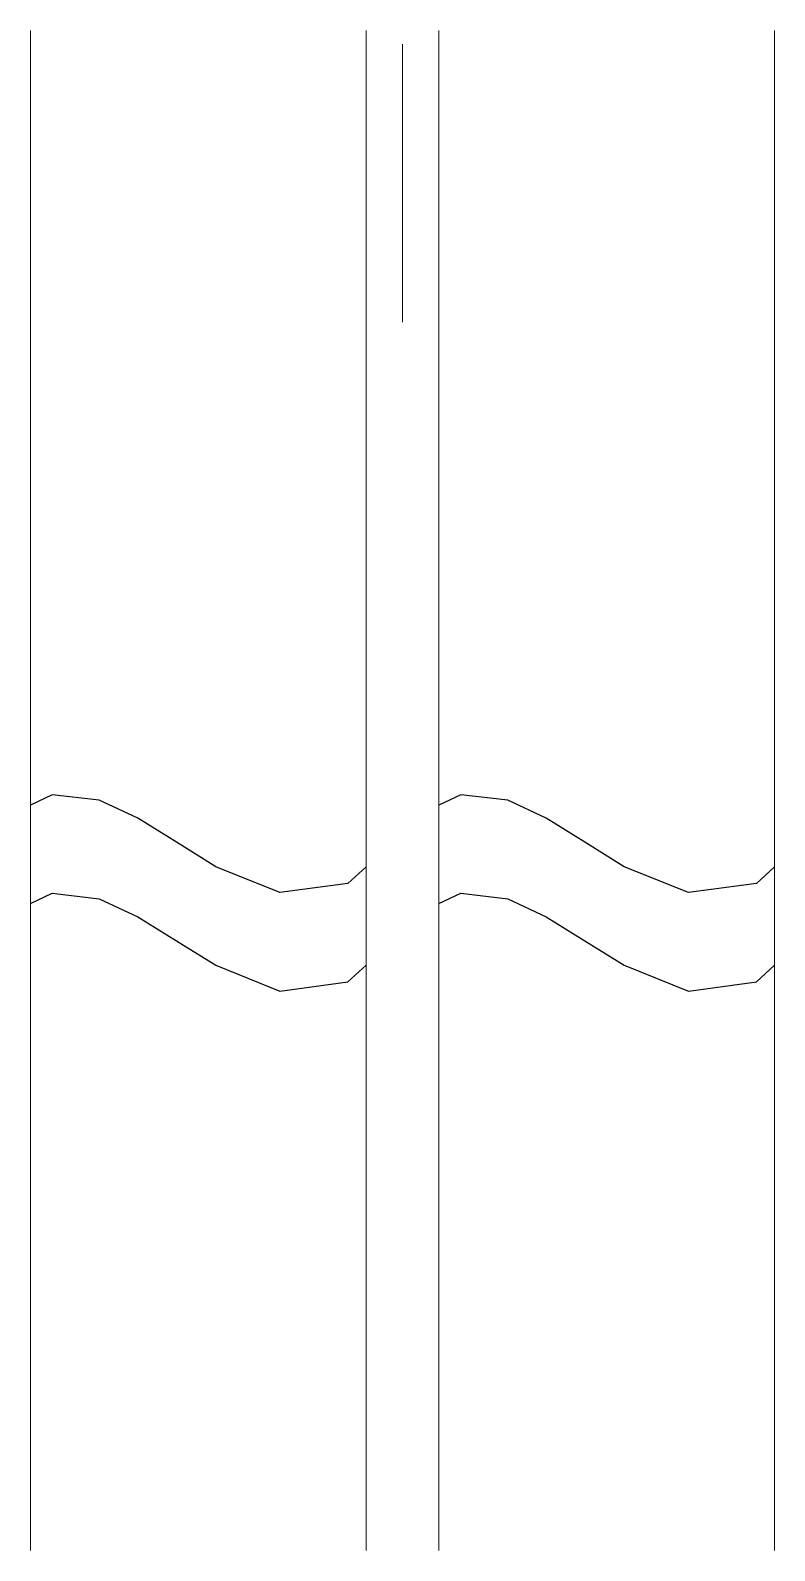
# Model space of a CAD drawing. Header units: millimetres. Extents: x 12315 to 13156, y 3748 to 4343.
# Drawn here: x 12611.1 to 12636.6, y 3865.1 to 3917.3 of the extents above; entities that cross this region are included whole.
import ezdxf

# ---------------------------------------------------------------- set-up
doc = ezdxf.new("R2010")
doc.units = ezdxf.units.MM
doc.linetypes.add('CENTER2', pattern=[28.575, 19.05, -3.175, 3.175, -3.175])
doc.linetypes.add('CENTERX2', pattern=[101.6, 63.5, -12.7, 12.7, -12.7])
doc.layers.add('CENTER', color=1, linetype='CENTERX2', lineweight=15)

msp = doc.modelspace()

# ---------------------------------------------------------------- linework, layer by layer
at = {"linetype": 'Continuous', "lineweight": 18}
for p, q in [((12611.084, 3917.254), (12611.084, 3870.078)), ((12622.584, 3870.078), (12622.584, 3917.254)), ((12625.084, 3917.254), (12625.084, 3870.078)), ((12636.584, 3870.078), (12636.584, 3917.254)), ((12611.084, 3870.374), (12611.084, 3865.137)), ((12622.584, 3865.137), (12622.584, 3870.374)), ((12625.084, 3870.374), (12625.084, 3865.137)), ((12636.584, 3865.137), (12636.584, 3870.374))]:
    msp.add_line(p, q, dxfattribs=at)
at = {"color": 7, "linetype": 'Continuous'}
for p, q in [((12611.83, 3891.046), (12611.084, 3890.697)), ((12613.443, 3890.861), (12611.83, 3891.046)), ((12614.76, 3890.245), (12613.443, 3890.861)), ((12625.83, 3891.046), (12625.084, 3890.697)), ((12627.443, 3890.861), (12625.83, 3891.046)), ((12628.76, 3890.245), (12627.443, 3890.861)), ((12616.087, 3889.42), (12614.76, 3890.245)), ((12630.087, 3889.42), (12628.76, 3890.245)), ((12617.435, 3888.58), (12616.087, 3889.42)), ((12631.435, 3888.58), (12630.087, 3889.42)), ((12619.631, 3887.696), (12617.435, 3888.58)), ((12622.584, 3888.581), (12621.959, 3888.013)), ((12633.631, 3887.696), (12631.435, 3888.58)), ((12636.584, 3888.581), (12635.959, 3888.013)), ((12611.084, 3887.321), (12611.83, 3887.671)), ((12611.83, 3887.671), (12613.443, 3887.486)), ((12621.959, 3888.013), (12619.631, 3887.696)), ((12625.084, 3887.321), (12625.83, 3887.671)), ((12625.83, 3887.671), (12627.443, 3887.486)), ((12635.959, 3888.013), (12633.631, 3887.696)), ((12613.443, 3887.486), (12614.76, 3886.87)), ((12627.443, 3887.486), (12628.76, 3886.87)), ((12614.76, 3886.87), (12616.087, 3886.045)), ((12628.76, 3886.87), (12630.087, 3886.045)), ((12616.087, 3886.045), (12617.435, 3885.205)), ((12630.087, 3886.045), (12631.435, 3885.205)), ((12617.435, 3885.205), (12619.631, 3884.321)), ((12621.959, 3884.638), (12622.584, 3885.205)), ((12631.435, 3885.205), (12633.631, 3884.321)), ((12635.959, 3884.638), (12636.584, 3885.205)), ((12619.631, 3884.321), (12621.959, 3884.638)), ((12633.631, 3884.321), (12635.959, 3884.638))]:
    msp.add_line(p, q, dxfattribs=at)
at = {"layer": 'CENTER', "color": 1, "linetype": 'CENTER2', "ltscale": 0.5}
msp.add_line((12623.834, 3907.256), (12623.834, 4179.256), dxfattribs=at)

doc.saveas('drawing.dxf')
